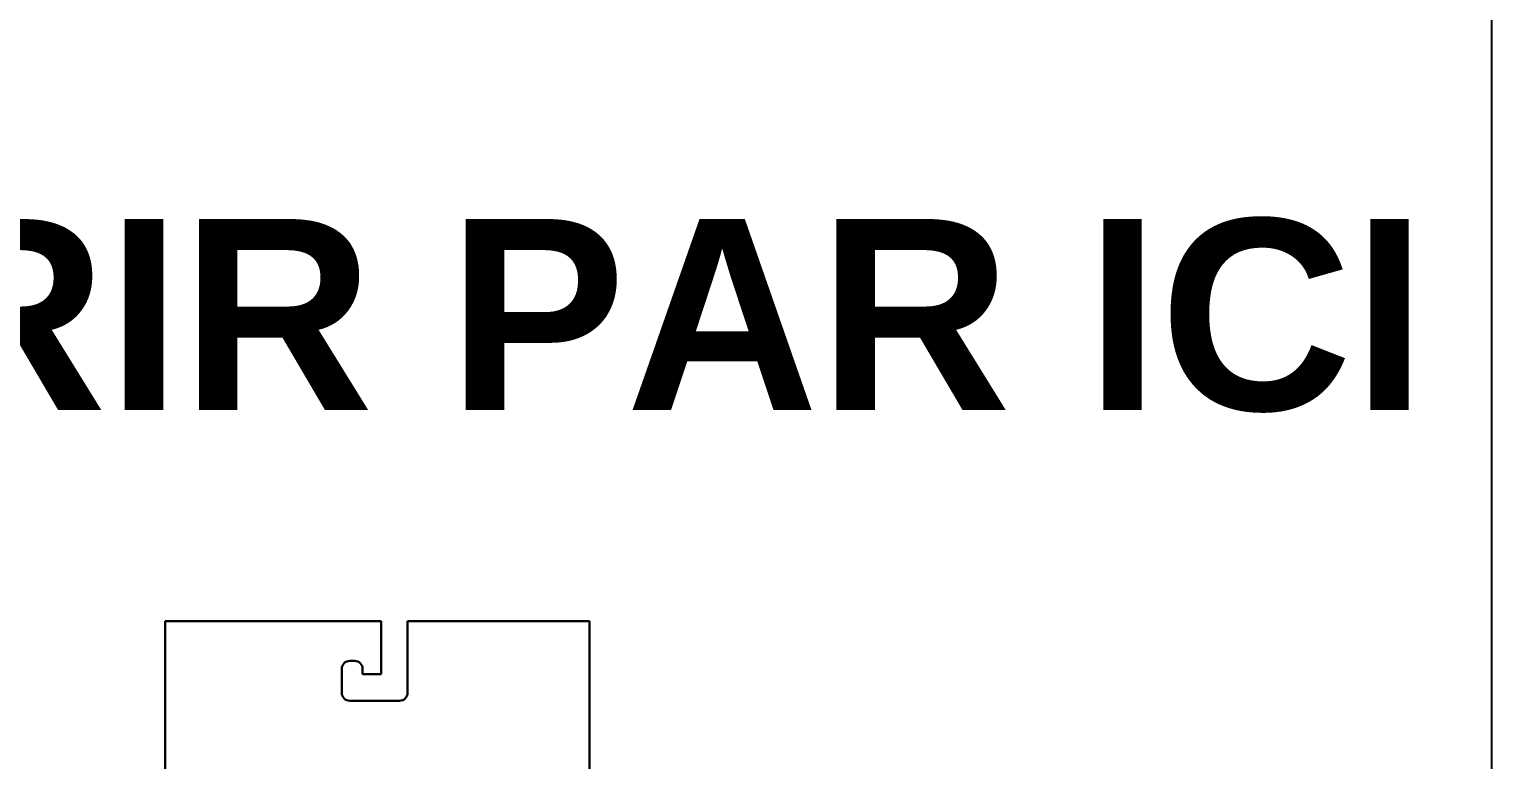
# Model space of a CAD drawing. Extents: x 159 to 725, y 98 to 296.
# Drawn here: x 656.1 to 725, y 160.6 to 195 of the extents above; entities that cross this region are included whole.
import ezdxf
from ezdxf.enums import TextEntityAlignment as Align

# ---------------------------------------------------------------- set-up
doc = ezdxf.new("R2010")
doc.units = 0
doc.header["$LTSCALE"] = 8
doc.header["$MEASUREMENT"] = 0
doc.layers.get('0').update_dxf_attribs({"linetype": 'CONTINUOUS'})
doc.styles.add('style1', font='')
doc.styles.get('style1').set_extended_font_data('Arial', bold=True)

msp = doc.modelspace()

# ---------------------------------------------------------------- linework, layer by layer
at = {"lineweight": 30}
for p, q in [((662.5, 132.149), (662.5, 167.149)), ((662.5, 167.149), (672.675, 167.149)), ((672.675, 167.149), (672.675, 164.649)), ((673.925, 167.149), (682.5, 167.149)), ((673.925, 163.774), (673.925, 167.149)), ((682.5, 167.149), (682.5, 132.149)), ((670.828, 164.649), (670.828, 164.899)), ((671.203, 165.274), (671.434, 165.274)), ((671.809, 164.899), (671.809, 164.649)), ((670.828, 164.649), (670.828, 163.774)), ((672.675, 164.649), (671.809, 164.649)), ((671.203, 163.399), (673.55, 163.399))]:
    msp.add_line(p, q, dxfattribs=at)
at = {"color": 7}
msp.add_lwpolyline([(725, 197), (620, 197), (620, 98), (725, 98)], close=True, dxfattribs=at)
at = {"lineweight": 30}
for centre, start, end in [((671.203, 164.899), 90, 180), ((671.434, 164.899), 0, 90), ((671.203, 163.774), 180, 270), ((673.55, 163.774), 270, 0)]:
    msp.add_arc(centre, 0.375, start, end, dxfattribs=at)

# ---------------------------------------------------------------- texts
at = {"color": 7, "style": 'style1'}
msp.add_text('OUVRIR PAR ICI', height=9, dxfattribs=at).set_placement((672.682, 177.082), align=Align.CENTER)

doc.saveas('drawing.dxf')
